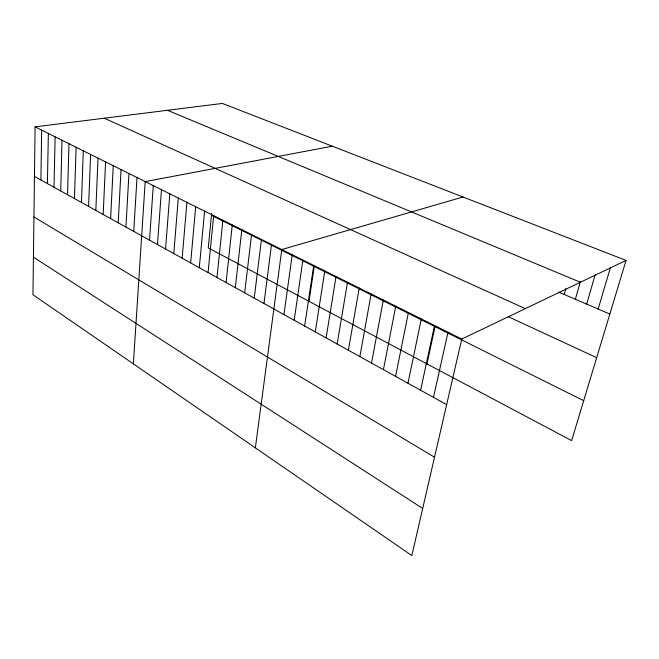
<?xml version="1.0" encoding="UTF-8"?>
<svg xmlns="http://www.w3.org/2000/svg" width="659" height="659" viewBox="0 0 659 659"><rect width="100%" height="100%" fill="white"/><g stroke="black" fill="none" stroke-linecap="round" stroke-linejoin="round"><path stroke-width="0.99" d="M626.05 260.404L222.355 103.438L35.1 126.849L32.95 294.746L411.834 555.562L461.77 339.047L626.05 260.404L571.633 440.616L208.26 247.916L211.63 213.376M40.891 179.989L41.674 130.12M47.407 183.597L48.354 133.439M54.013 187.263L55.125 136.808M60.727 190.978L62.012 140.235M67.539 194.743L68.989 143.703M74.451 198.573L76.082 147.229M81.469 202.461L83.289 150.812M88.594 206.399L90.604 154.453M95.827 210.41L98.034 158.152M103.175 214.472L105.58 161.9M110.63 218.607L113.249 165.714M118.216 222.8L121.042 169.594M125.91 227.067L128.966 173.531M133.736 231.4L137.014 177.535M133.373 363.875L145.194 181.604L332.325 146.199M149.519 240.14L153.275 185.624M157.485 244.547L161.48 189.701M165.574 249.028L169.816 193.853M173.795 253.575L178.292 198.062M182.156 258.204L186.917 202.354M190.649 262.908L195.682 206.712M199.282 267.686L204.603 211.152M208.063 272.546L213.673 215.658M216.984 277.488L222.899 220.246M226.062 282.513L232.281 224.917M235.296 287.629L241.837 229.67M244.687 292.827L251.557 234.505M254.242 298.115L261.458 239.423M263.971 303.502L271.533 244.431M255.362 447.848L281.788 249.539L462.98 197M283.947 314.557L292.242 254.736M294.202 320.241L302.885 260.025M304.639 326.024L313.733 265.42M309.005 301.344L314.244 266.483M315.282 331.914L324.78 270.915M326.114 337.91L336.041 276.516M337.144 344.014L347.524 282.225M348.397 350.242L359.221 288.049M359.855 356.585L371.157 293.98M371.536 363.06L383.332 300.034M383.439 369.65L395.746 306.213M395.581 376.371L408.415 312.514M407.97 383.225L421.34 318.94M420.599 390.219L434.536 325.505M426.974 363.9L435.014 326.625M433.49 397.361L448.013 332.202M564.236 294.474L565.875 288.535M575.365 299.26L580.34 281.673M586.675 304.12L595.192 274.638M598.166 309.063L610.489 267.34M167.51 110.3L580.406 282.258M558.75 292.118L609.847 314.079M104.262 118.2L525.297 308.634M508.081 316.592L596.675 357.689M35.1 126.849L461.77 339.047M211.44 215.279L583.693 400.672M34.466 176.431L446.637 404.642M33.947 216.984L434.512 457.231M33.428 257.183L422.691 508.468"/></g></svg>
